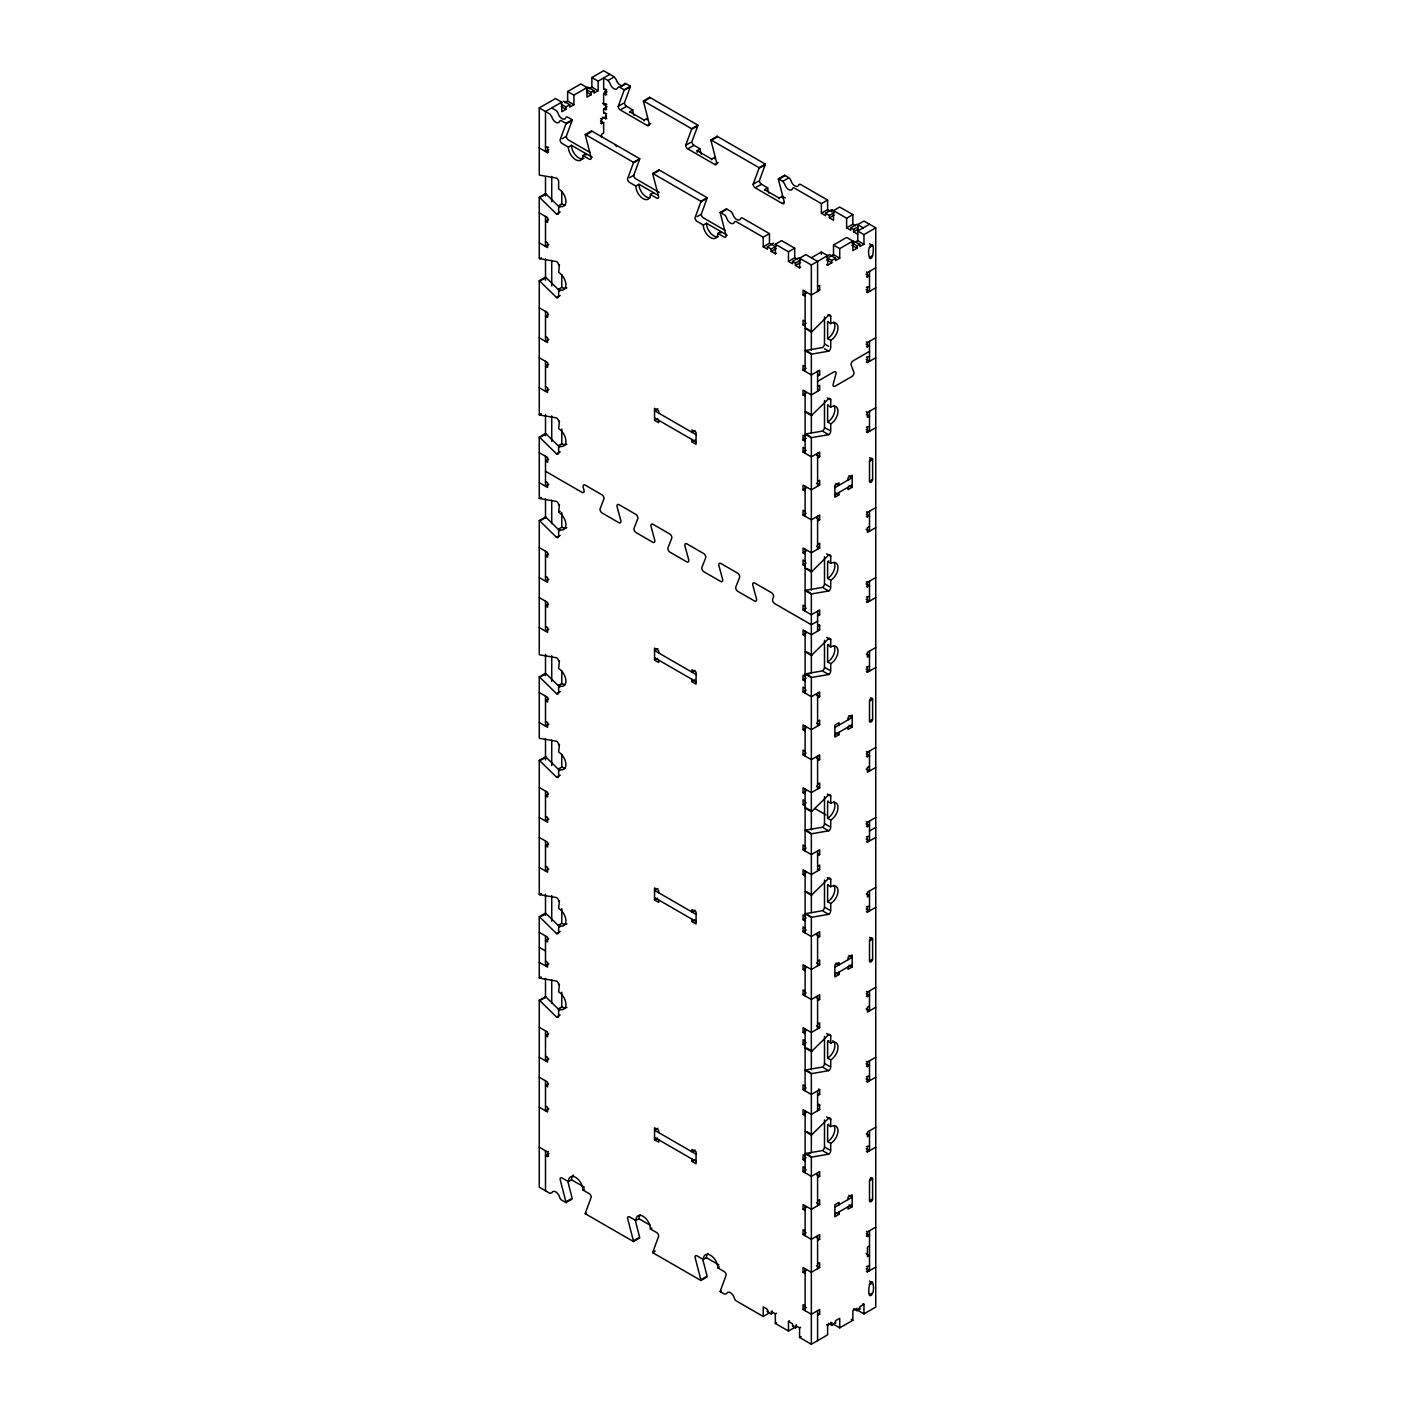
<?xml version="1.0" encoding="UTF-8"?>
<svg xmlns="http://www.w3.org/2000/svg" width="1415" height="1415" viewBox="0 0 1415 1415"><rect width="100%" height="100%" fill="white"/><g stroke="black" fill="none" stroke-linecap="round" stroke-linejoin="round"><path stroke-width="1.5" d="M565.894 117.71A2.936 1.698 60 0 1 567.857 117.233L572.244 119.762L566 123.37A2.954 1.698 60 0 1 565.912 123.989L560.075 139.926A2.936 1.698 60 0 0 562.144 143.516L568.37 147.107A10.276 5.943 60 0 0 575.64 159.7A10.276 5.943 60 0 0 582.909 155.508L586.022 153.704A10.276 5.943 60 0 1 585.916 155.172M562.144 138.723L566.301 136.318L572.155 120.399A2.954 1.698 60 0 0 572.244 119.762M650.759 123.53L647.309 125.528L620.301 109.945A2.936 1.698 60 0 1 618.231 106.337L624.068 90.418A2.954 1.698 60 0 0 624.157 89.782L630.4 86.191L626.014 83.662A2.936 1.698 60 0 0 624.05 84.122A5.872 3.396 60 0 1 620.141 85.059A5.872 3.396 60 0 1 616.215 79.611L614.269 76.87L603.657 70.75L591.877 77.542L591.877 87.146L598.121 90.737L598.121 81.15L591.877 77.542M630.4 86.191A2.954 1.698 60 0 1 630.312 86.828L624.457 102.747A2.936 1.698 60 0 0 626.527 106.337L632.77 109.945A10.276 5.943 60 0 0 633.955 115.216M582.909 155.508L589.153 159.099A2.936 1.698 60 0 0 591.222 157.914L585.368 135.239A2.936 1.698 60 0 1 585.279 134.496L591.523 130.905L639.704 158.71L633.478 162.318A2.954 1.698 60 0 1 633.389 162.955L627.535 178.874A2.936 1.698 60 0 0 629.604 182.464L635.848 186.073A10.276 5.943 60 0 0 643.118 198.666A10.276 5.943 60 0 0 650.387 194.456L653.5 192.67A10.276 5.943 60 0 1 653.465 193.395M629.604 177.671L633.761 175.283L639.615 159.347A2.954 1.698 60 0 0 639.704 158.71M718.236 162.477L714.77 164.476L687.761 148.893A2.936 1.698 60 0 1 685.691 145.303L691.546 129.366A2.954 1.698 60 0 0 691.634 128.73L697.86 125.139L649.68 97.317L643.436 100.925A2.936 1.698 60 0 0 643.524 101.65L649.379 124.325A2.936 1.698 60 0 1 647.309 125.528M697.86 125.139A2.954 1.698 60 0 1 697.772 125.776L691.917 141.695A2.936 1.698 60 0 0 694.004 145.303L700.23 148.893A10.276 5.943 60 0 0 701.416 154.164M650.387 194.456L656.613 198.065A2.936 1.698 60 0 0 658.683 196.862L652.846 174.187A2.936 1.698 60 0 1 652.757 173.444L658.983 169.853L707.164 197.676L700.938 201.266A2.954 1.698 60 0 1 700.85 201.903L694.995 217.822A2.936 1.698 60 0 0 696.711 221.165L703.308 225.02A10.276 5.943 60 0 0 710.578 237.614A10.276 5.943 60 0 0 717.847 233.422L720.96 231.618A10.276 5.943 60 0 1 720.836 233.068M697.082 216.619L701.239 214.231L707.093 198.312A2.954 1.698 60 0 0 707.164 197.676M797.264 186.444A5.872 3.396 60 0 1 790.95 180.483L789.588 178.202L784.6 175.23L778.374 178.821A2.936 1.698 60 0 0 778.462 179.564L784.317 202.239L782.23 203.442L755.239 187.841A2.936 1.698 60 0 1 753.151 184.251L759.006 168.332A2.954 1.698 60 0 0 759.094 167.695L765.32 164.087L717.14 136.265L710.914 139.873A2.936 1.698 60 0 0 711.002 140.598L716.839 163.291A2.936 1.698 60 0 1 714.77 164.476M765.32 164.087A2.954 1.698 60 0 1 765.232 164.724L759.395 180.642A2.936 1.698 60 0 0 761.465 184.251L767.691 187.841A10.276 5.943 60 0 0 768.876 193.13M805.719 327.997A2.936 1.698 -60 0 1 805.117 328.439L811.343 332.047A2.936 1.698 -60 0 0 811.945 331.605L828.659 315.191A2.936 1.698 -60 0 1 830.729 316.394L830.729 323.593A10.276 5.943 -60 0 1 837.998 327.785A10.276 5.943 -60 0 1 830.729 340.378L830.729 347.577A2.936 1.698 -60 0 1 828.659 351.168L811.945 354.068A2.954 1.698 -60 0 0 811.343 354.298L805.117 350.708A2.954 1.698 -60 0 1 805.719 350.46L822.433 347.577A2.936 1.698 -60 0 0 824.503 343.969L824.503 316.96M805.719 411.5A2.954 1.698 -60 0 1 805.117 411.942L811.343 415.55A2.954 1.698 -60 0 0 811.945 415.108L828.659 398.694A2.936 1.698 -60 0 1 830.729 399.897L830.729 407.096A10.276 5.943 -60 0 1 837.998 411.287A10.276 5.943 -60 0 1 830.729 423.881L830.729 431.08A2.936 1.698 -60 0 1 828.659 434.67L811.945 437.571A2.936 1.698 -60 0 0 811.343 437.801L805.117 434.21A2.936 1.698 -60 0 1 805.719 433.963L822.433 431.08A2.936 1.698 -60 0 0 824.503 427.472L824.503 400.463M805.117 568.282L811.343 571.872A2.936 1.698 -60 0 0 811.945 571.43L828.659 555.034A2.936 1.698 -60 0 1 830.729 556.219L830.729 563.418A10.276 5.943 -60 0 1 837.998 567.61A10.276 5.943 -60 0 1 830.729 580.203L830.729 587.402A2.936 1.698 -60 0 1 828.659 590.992L811.945 593.893A2.954 1.698 -60 0 0 811.343 594.141L805.117 590.533A2.954 1.698 -60 0 1 805.719 590.303L822.433 587.402A2.936 1.698 -60 0 0 824.503 583.811L824.503 556.785M805.117 651.784L811.343 655.375A2.936 1.698 -60 0 0 811.945 654.933L828.659 638.536A2.936 1.698 -60 0 1 830.729 639.721L830.729 646.92A10.276 5.943 -60 0 1 837.998 651.112A10.276 5.943 -60 0 1 830.729 663.706L830.729 670.905A2.936 1.698 -60 0 1 828.659 674.495L811.945 677.396A2.954 1.698 -60 0 0 811.343 677.644L805.117 674.035A2.954 1.698 -60 0 1 805.719 673.805L822.433 670.905A2.936 1.698 -60 0 0 824.503 667.314L824.503 640.288M805.719 807.664A2.936 1.698 -60 0 1 805.117 808.106L811.343 811.697A2.936 1.698 -60 0 0 811.945 811.255L828.659 794.859A2.936 1.698 -60 0 1 830.729 796.061L830.729 803.242A10.276 5.943 -60 0 1 837.998 807.452A10.276 5.943 -60 0 1 830.729 820.046L830.729 827.227A2.936 1.698 -60 0 1 828.659 830.835L811.945 833.718A2.954 1.698 -60 0 0 811.343 833.966L805.117 830.375A2.954 1.698 -60 0 1 805.719 830.127L822.433 827.227A2.936 1.698 -60 0 0 824.503 823.636L824.503 796.61M805.719 891.167A2.936 1.698 -60 0 1 805.117 891.609L811.343 895.2A2.936 1.698 -60 0 0 811.945 894.758L828.659 878.361A2.936 1.698 -60 0 1 830.729 879.564L830.729 886.745A10.276 5.943 -60 0 1 837.998 890.955A10.276 5.943 -60 0 1 830.729 903.548L830.729 910.729A2.936 1.698 -60 0 1 828.659 914.338L811.945 917.221A2.954 1.698 -60 0 0 811.343 917.468L805.117 913.878A2.954 1.698 -60 0 1 805.719 913.63L822.433 910.729A2.936 1.698 -60 0 0 824.503 907.139L824.503 880.112M805.117 1047.931L811.343 1051.54A2.936 1.698 -60 0 0 811.945 1051.097L828.659 1034.683A2.936 1.698 -60 0 1 830.729 1035.886L830.729 1043.085A10.276 5.943 -60 0 1 837.998 1047.277A10.276 5.943 -60 0 1 830.729 1059.87L830.729 1067.069A2.936 1.698 -60 0 1 828.659 1070.66L811.945 1073.561A2.954 1.698 -60 0 0 811.343 1073.808L805.117 1070.2A2.954 1.698 -60 0 1 805.719 1069.952L822.433 1067.069A2.936 1.698 -60 0 0 824.503 1063.461L824.503 1036.452M805.117 1131.434L811.343 1135.042A2.936 1.698 -60 0 0 811.945 1134.6L828.659 1118.186A2.936 1.698 -60 0 1 830.729 1119.389L830.729 1126.588A10.276 5.943 -60 0 1 837.998 1130.78A10.276 5.943 -60 0 1 830.729 1143.373L830.729 1150.572A2.936 1.698 -60 0 1 828.659 1154.162L811.945 1157.063A2.954 1.698 -60 0 0 811.343 1157.311L805.117 1153.703A2.954 1.698 -60 0 1 805.719 1153.455L822.433 1150.572A2.936 1.698 -60 0 0 824.503 1146.964L824.503 1119.955M606.31 91.02L603.674 93.337L603.657 103.932A2.211 1.274 -60 0 0 604.47 105.028A2.211 1.274 -60 0 0 606.062 104.038M559.756 207.492L546.084 194.067A2.936 1.698 60 0 0 545.5 193.625L539.256 197.216A2.936 1.698 60 0 1 539.858 197.658L556.573 214.072A2.936 1.698 60 0 0 558.642 212.869L558.642 205.67A10.276 5.943 60 0 0 565.912 201.478A10.276 5.943 60 0 0 558.642 188.885L558.642 181.686A2.936 1.698 60 0 0 556.573 178.095L539.858 175.195A2.954 1.698 60 0 1 539.256 174.947L539.256 107.929L555.529 98.537L561.773 102.128L561.773 111.714L565.912 109.326L565.912 106.921L561.242 104.232M567.645 91.533L573.889 95.141L573.889 104.728L567.645 101.137L567.645 91.533L580.769 83.963L586.995 87.553L586.995 97.157L591.152 94.752L591.152 92.346L586.482 89.658M561.773 102.128L545.5 111.52L545.5 151.493L548.825 149.566M573.889 95.141L587.72 87.146L593.964 90.737L593.964 93.142L598.121 90.737M598.121 81.15L609.883 74.341M564.886 102.729L567.645 101.137M589.118 88.738L591.877 87.146M606.77 89.729L603.657 89.145L603.657 77.949L608.025 80.478L613.226 77.471M565.912 106.921L569.732 104.728L569.732 107.116L573.889 104.728M591.152 92.346L593.964 90.737M603.657 89.145L604.683 88.544M603.657 93.938L606.77 94.54M620.814 86.651L626.014 83.662M565.912 123.989L571.112 121M625.112 89.817L630.312 86.828M602.613 103.33L606.77 104.533M606.77 113.713L603.657 113.112L603.657 108.725L607.106 106.726M603.657 108.725L606.77 109.326M603.657 113.112L604.683 112.528M618.231 106.337L623.414 103.348M545.5 146.7L548.613 147.302M600.544 118.524L601.57 119.108L606.557 116.242M621.344 109.344L626.527 106.337M539.256 147.903L547.57 152.696L548.613 152.095M602.401 117.197L606.77 118.524M600.544 123.317L603.657 122.716L603.657 133.098L601.57 134.301L601.57 137.503M586.411 134.637L591.612 131.63A2.936 1.698 60 0 1 591.523 130.905M643.524 101.65L648.724 98.661M568.37 147.107L571.483 145.321L592.266 157.313M629.675 112.51A10.276 5.943 60 0 1 629.64 111.75L632.77 109.945M644.161 120.876A10.276 5.943 60 0 0 644.179 120.134L647.309 118.329A10.276 5.943 60 0 1 647.186 119.797M541.414 196.756L546.084 194.067M558.642 205.67L561.773 203.866A10.276 5.943 60 0 0 565.098 204.857M633.389 162.955L638.572 159.948M692.572 128.783L697.772 125.776M556.573 214.072L560.199 211.967M548.613 219.449L545.5 221.235L547.57 222.438L547.57 217.645L539.256 212.851M685.691 145.303L690.891 142.296M688.804 148.292L694.004 145.303M653.872 173.585L659.072 170.578A2.936 1.698 60 0 1 658.983 169.853M711.002 140.598L716.185 137.609M635.848 186.073L638.961 184.268L658.17 195.358M697.241 152.289A10.276 5.943 60 0 1 697.117 150.698L700.23 148.893M548.825 244.512L545.5 246.422L545.5 216.442M711.621 159.824A10.276 5.943 60 0 0 711.657 159.081L714.77 157.295A10.276 5.943 60 0 1 714.646 158.745M539.256 197.216L539.256 258.45A2.954 1.698 60 0 0 539.858 258.697L541.414 257.795M559.756 290.995L546.084 277.57A2.936 1.698 60 0 0 545.5 277.128L539.256 280.718A2.936 1.698 60 0 1 539.858 281.161L556.573 297.575A2.936 1.698 60 0 0 558.642 296.372L558.642 289.173A10.276 5.943 60 0 0 565.912 284.981A10.276 5.943 60 0 0 558.642 272.387L559.42 264.747M541.414 280.258L546.084 277.57M700.85 201.903L706.05 198.896M760.05 167.731L765.232 164.724M558.642 289.173L561.773 287.387A10.276 5.943 60 0 0 566.902 287.882M556.573 297.575L560.199 295.47M753.151 184.251L758.352 181.244M756.282 187.24L761.465 184.251M720.217 212.392L726.461 208.801L731.431 211.79L732.793 214.054A5.872 3.396 60 0 0 736.702 219.52A5.872 3.396 60 0 0 740.629 218.582A2.936 1.698 60 0 1 742.574 218.105L769.459 233.634L769.459 243.221L763.233 246.829L763.233 237.225L736.348 221.713A2.936 1.698 60 0 0 734.385 222.173A5.872 3.396 60 0 1 730.476 223.11A5.872 3.396 60 0 1 726.567 217.662L725.205 215.381L720.217 212.392A2.936 1.698 60 0 0 720.306 213.134L726.16 235.81A2.936 1.698 60 0 1 724.073 237.013L717.847 233.422M721.349 212.533L726.532 209.544A2.936 1.698 60 0 1 726.461 208.801M779.506 178.962L783.662 176.557M548.613 314.378L545.5 316.182L547.57 317.367L547.57 312.574L539.256 307.78M703.308 225.02L706.421 223.216L727.204 235.208M764.613 190.424A10.276 5.943 60 0 1 764.578 189.645L767.691 187.841M778.374 178.821L782.76 181.35L787.943 178.361M779.099 198.772A10.276 5.943 60 0 0 779.117 198.047L782.23 196.243L785.36 198.047M548.825 339.441L545.5 341.351L545.5 311.388M763.233 237.225L769.459 233.634M821.39 203.654L827.616 200.063L827.616 209.65L821.39 213.24L821.39 203.654L794.505 188.142A2.936 1.698 60 0 0 792.542 188.602A5.872 3.396 60 0 1 788.633 189.539A5.872 3.396 60 0 1 784.724 184.074L782.76 181.35M548.613 364.345L545.5 366.149L547.57 367.334L547.57 362.541L539.256 357.747M763.233 246.829L767.39 249.217L767.39 246.829L773.616 243.221M821.39 213.24L825.546 215.646L825.546 213.24L831.772 209.65L846.63 218.228L852.856 214.62L852.856 224.224L846.63 227.815L846.63 218.228M775.349 244.229L781.575 240.621L794.699 248.209L794.699 257.795L788.473 261.404L788.473 251.799L775.349 244.229L775.349 253.816L776.393 253.214M767.39 246.829L771.193 249.022L776.393 246.015M825.546 213.24L829.349 215.451L834.019 212.745M771.193 249.022L771.193 251.428L776.393 248.421M829.349 215.451L829.349 217.839L834.019 215.151M548.825 389.408L545.5 391.318L545.5 361.338M788.473 251.799L794.699 248.209M788.473 261.404L792.63 263.791L792.63 261.404L798.856 257.795M846.63 227.815L850.786 230.22L850.786 227.815L857.012 224.224L863.274 227.833M800.625 267.205L799.581 267.806L799.581 258.22L805.807 254.612L817.587 261.421L817.587 291.384M792.63 261.404L795.425 263.013L800.625 260.006M850.786 227.815L853.581 229.442L858.251 226.736M795.425 263.013L795.425 265.419L800.625 262.412M853.581 229.442L853.581 231.83L858.251 229.142M539.256 280.718L539.256 414.79L540.813 413.887M811.343 257.813L821.39 252.011L827.616 255.62L827.616 265.206L826.572 264.605M852.856 241.045L839.732 248.615L839.732 258.22L833.506 254.612L833.506 245.025L846.63 237.455L852.856 241.045L852.856 250.632L857.012 248.244L857.012 245.839L851.812 242.849M869.5 224.242L857.738 231.034L863.964 234.625L875.744 227.833L875.744 1307.071L863.964 1313.881L857.738 1310.272M539.256 414.79A2.936 1.698 60 0 0 539.858 415.037L541.414 414.135M799.581 258.22L811.343 265.012L829.349 254.612L835.575 258.22L835.575 260.608L839.732 258.22M829.349 257.017L833.506 254.612M853.581 243.026L857.738 240.621L863.964 244.229L863.964 234.625M826.572 257.424L831.772 260.413L835.575 258.22M857.012 245.839L859.807 244.229L859.807 246.617L863.964 244.229M827.616 265.206L831.772 262.819L831.772 260.413M559.756 447.317L546.084 433.892A2.954 1.698 60 0 0 545.5 433.45L539.256 437.058A2.954 1.698 60 0 1 539.858 437.5L556.573 453.897A2.936 1.698 60 0 0 558.642 452.694L558.642 445.513A10.276 5.943 60 0 0 565.912 441.303A10.276 5.943 60 0 0 558.642 428.71L559.42 421.069M541.414 436.598L546.084 433.892M869.5 247.43L872.613 245.626L869.5 243.822M817.587 286.591L819.656 285.388L819.656 290.199L811.343 294.992L803.048 290.199L803.048 294.992L806.497 292.993M869.5 257.424L872.613 255.62C876.133 236.305 865.52 246.122 869.5 257.424A2.211 1.274 -60 0 0 871.056 258.308A2.211 1.274 -60 0 0 872.613 255.62M558.642 445.513L561.773 443.709A10.276 5.943 60 0 0 566.902 444.222M866.387 271.998L867.43 272.6L875.744 267.806M556.573 453.897L560.199 451.792M548.613 459.274L545.5 461.078L547.57 462.281L547.57 457.469L539.256 452.676M866.387 276.809L869.5 276.208L866.051 274.209M657.851 408.793L654.544 410.704L696.074 434.688M805.117 321.364L803.048 320.179L803.048 324.972L806.161 323.168M866.387 287.192L869.5 286.591M866.387 291.985L867.43 292.587L875.744 287.793M658.683 413.109L658.683 410.704L654.544 408.316L654.544 420.308L657.657 418.504M548.825 484.337L545.5 486.265L545.5 456.284M539.256 437.058L539.256 498.292L540.813 497.39M539.256 498.292A2.954 1.698 60 0 0 539.858 498.54L541.414 497.638M559.756 530.82L546.084 517.395A2.954 1.698 60 0 0 545.5 516.953L539.256 520.561A2.954 1.698 60 0 1 539.858 521.003L556.573 537.399A2.936 1.698 60 0 0 558.642 536.197L558.642 529.015A10.276 5.943 60 0 0 565.912 524.806A10.276 5.943 60 0 0 558.642 512.212L559.42 504.571M695.03 430.496L691.917 432.3L691.917 429.895L696.074 432.3L696.074 444.292L691.917 441.887L691.917 439.481M541.414 520.101L546.084 517.395M805.117 366.538L803.048 365.335L803.048 370.129L806.161 368.342M558.642 512.212L560.199 511.328M691.917 441.887L695.03 440.083M866.387 341.952L867.43 342.554L875.744 337.761M817.587 376.125L819.656 374.94L819.656 370.129L811.343 374.94L803.048 370.129M866.387 346.746L869.5 346.162L866.051 344.163M558.642 529.015L561.773 527.211A10.276 5.943 60 0 0 566.902 527.724M817.587 381.325L833.983 371.862A2.936 1.698 -60 0 1 835.929 373.967L833.152 384.243A2.936 1.698 -60 0 0 835.151 386.171L851.936 376.478A2.936 1.698 -60 0 0 853.935 372.251L851.158 365.176A2.936 1.698 -60 0 1 853.104 360.825L869.5 351.344M556.573 537.399L560.199 535.294M817.587 386.525L819.656 385.322L819.656 390.115L811.343 394.927L803.048 390.115L803.048 394.927L806.161 393.122M866.387 357.146L869.5 356.545M866.387 361.939L867.43 362.541L875.744 357.747M548.613 554.202L545.5 556.007L547.57 557.209L547.57 552.416L539.256 547.605M548.825 579.266L545.5 581.194L545.5 551.213M805.117 436.492L803.048 435.289L803.048 440.083L806.161 438.296M866.175 411.783L867.43 412.508L875.744 407.715M805.117 448.484L803.048 447.281L803.048 452.075L806.161 450.288M548.613 604.17L545.5 605.974L547.57 607.176L547.57 602.383L539.256 597.572M866.387 427.1L869.5 426.499M817.587 458.071L819.656 456.868L819.656 452.075L811.343 456.868L803.048 452.075M866.387 431.893L867.43 432.495L875.744 427.701M548.825 629.233L545.5 631.161L545.5 601.18M817.587 481.454L819.656 480.251L819.656 485.062L811.343 489.855L803.048 485.062L803.048 489.855L806.161 488.051M869.5 461.272L872.613 459.468L872.613 479.455A2.211 1.274 -60 0 1 871.056 482.161A2.211 1.274 -60 0 1 869.5 481.259L869.5 461.272A2.211 1.274 -60 0 1 871.056 458.566A2.211 1.274 -60 0 1 872.613 459.468L869.5 457.682M834.885 487.662L852.201 477.669L848.876 475.741M834.885 494.843L852.201 484.85M805.117 511.434L803.048 510.231L803.048 515.042L806.161 513.238M839.024 492.455L839.024 494.861L834.868 497.249L834.868 485.257L839.024 482.869L839.024 485.257L835.911 483.47M848.027 480.074L848.027 477.669L852.184 475.263L852.184 487.255L848.027 489.661L848.027 487.255M869.5 481.259L872.613 479.455M559.756 687.142L546.084 673.735A2.936 1.698 60 0 0 545.5 673.292L539.256 676.883A2.936 1.698 60 0 1 539.858 677.325L556.573 693.721A2.936 1.698 60 0 0 558.642 692.536L558.642 685.338A10.276 5.943 60 0 0 565.912 681.146A10.276 5.943 60 0 0 558.642 668.552L559.42 660.911M541.414 676.423L546.084 673.735M817.587 521.038L819.656 519.836L819.656 515.042L811.343 519.836L803.048 515.042M558.642 685.338L561.773 683.533A10.276 5.943 60 0 0 565.098 684.524M866.387 511.841L867.43 512.442L875.744 507.631M556.573 693.721L560.199 691.634M548.613 699.098L545.5 700.903L547.57 702.105L547.57 697.312L539.256 692.519M817.587 544.421L819.656 543.219L819.656 548.012L811.343 552.805L803.048 548.012L803.048 552.805L806.161 551.001M866.387 516.634L869.5 516.033L866.387 514.229M657.851 648.618L654.544 650.546L696.074 674.531M805.117 561.207L803.048 560.004L803.048 564.797L806.161 562.993M869.5 526.433L867.43 527.618L867.43 532.429L875.744 527.618M658.683 652.934L658.683 650.546L654.544 648.141L654.544 660.133L657.657 658.329M548.825 724.162L545.5 726.09L545.5 696.109M559.756 770.644L546.084 757.237A2.936 1.698 60 0 0 545.5 756.795L539.256 760.386A2.936 1.698 60 0 1 539.858 760.828L556.573 777.224A2.936 1.698 60 0 0 558.642 776.039L558.642 768.84A10.276 5.943 60 0 0 565.912 764.648A10.276 5.943 60 0 0 558.642 752.055L559.42 744.414M695.03 670.321L691.917 672.125L691.917 669.72L696.074 672.125L696.074 684.117L691.917 681.712L691.917 679.324M541.414 759.926L546.084 757.237M805.117 606.363L803.048 605.178L803.048 609.971L806.161 608.167M691.917 681.712L695.03 679.925M866.387 581.795L867.43 582.379L875.744 577.585M817.587 615.967L819.656 614.764L819.656 609.971L811.343 614.764L803.048 609.971M866.387 586.588L869.5 585.987L866.051 583.988M558.642 768.84L561.773 767.036A10.276 5.943 60 0 0 565.098 768.027M817.587 621.167L811.343 624.758L774.606 603.551A2.936 1.698 60 0 1 772.661 599.199L773.527 596.971A2.936 1.698 60 0 0 771.546 592.744L754.743 583.051A2.936 1.698 60 0 0 752.762 584.979L756.565 599.076A2.936 1.698 60 0 1 754.584 601.021L737.781 591.328A2.936 1.698 60 0 1 735.8 587.084L739.603 577.391A2.936 1.698 60 0 0 737.622 573.146L720.819 563.453A2.936 1.698 60 0 0 718.838 565.399L722.64 579.496A2.936 1.698 60 0 1 720.659 581.441L703.874 571.748A2.936 1.698 60 0 1 701.875 567.503L705.678 557.793A2.936 1.698 60 0 0 703.697 553.566L686.912 543.873A2.936 1.698 60 0 0 684.913 545.801L688.716 559.916A2.936 1.698 60 0 1 686.735 561.843L669.949 552.151A2.936 1.698 60 0 1 667.951 547.923L671.754 538.213A2.936 1.698 60 0 0 669.773 533.986L652.987 524.293A2.936 1.698 60 0 0 650.988 526.221L654.791 540.318A2.936 1.698 60 0 1 652.81 542.263L636.025 532.571A2.936 1.698 60 0 1 634.026 528.326L637.829 518.633A2.936 1.698 60 0 0 635.848 514.388L619.062 504.695A2.936 1.698 60 0 0 617.064 506.641L620.867 520.738A2.936 1.698 60 0 1 618.886 522.683L602.1 512.973A2.936 1.698 60 0 1 600.101 508.746L603.904 499.035A2.936 1.698 60 0 0 601.923 494.808L585.138 485.115A2.936 1.698 60 0 0 583.139 487.043L584.006 490.28A2.936 1.698 60 0 1 582.06 492.385L545.5 471.266M818.613 624.563L819.656 625.165L819.656 629.958L811.343 634.751L803.048 629.958L803.048 634.751L806.161 632.947M817.587 626.35L819.656 625.165M866.387 596.971L869.5 596.369M556.573 777.224L560.199 775.137M866.387 601.782L867.43 602.365L875.744 597.572M548.613 794.045L545.5 795.831L547.57 797.034L547.57 792.241L539.256 787.447M548.825 819.108L545.5 821.018L545.5 791.038M808.23 674.531L811.343 672.726L811.343 594.141M805.117 676.317L803.048 675.114L803.048 679.925L806.161 678.121M875.744 647.539L867.43 652.333L867.43 657.126L869.5 655.941L866.387 654.137M805.117 688.309L803.048 687.106L803.048 691.917L806.161 690.113M548.613 844.012L545.5 845.799L547.57 847.001L547.57 842.208L539.256 837.415M866.387 666.925L869.5 666.324M817.587 697.913L819.656 696.711L819.656 691.917L811.343 696.711L803.048 691.917M866.387 671.718L867.43 672.32L875.744 667.526M548.825 869.075L545.5 870.986L545.5 841.005M817.587 721.296L819.656 720.094L819.656 724.887L811.343 729.68L803.048 724.887L803.048 729.68L806.161 727.876M869.5 701.097L872.613 699.311A2.211 1.274 -60 0 0 871.056 698.409A2.211 1.274 -60 0 0 869.5 701.097L869.5 721.084A2.211 1.274 -60 0 0 871.056 721.986A2.211 1.274 -60 0 0 872.613 719.298L872.613 699.311L870.543 698.108M539.256 760.386L539.256 894.439L540.813 893.555M539.256 894.439A2.954 1.698 60 0 0 539.858 894.687L541.414 893.785M834.885 727.487L852.201 717.493L848.876 715.566M834.885 734.686L852.201 724.692M805.117 751.277L803.048 750.074L803.048 754.867L806.161 753.063M839.024 732.298L839.024 734.686L834.868 737.091L834.868 725.099L839.024 722.694L839.024 725.099M848.027 719.899L848.027 717.493L852.184 715.106L852.184 727.098L848.027 729.486L848.027 727.098M869.5 721.084L872.613 719.298M559.756 926.984L546.084 913.559A2.936 1.698 60 0 0 545.5 913.117L539.256 916.708A2.936 1.698 60 0 1 539.858 917.15L556.573 933.564A2.936 1.698 60 0 0 558.642 932.361L558.642 925.162A10.276 5.943 60 0 0 565.912 920.97A10.276 5.943 60 0 0 558.642 908.377L559.42 900.736M541.414 916.248L546.084 913.559M817.587 760.863L819.656 759.66L819.656 754.867L811.343 759.66L803.048 754.867M558.642 925.162L561.773 923.376A10.276 5.943 60 0 0 566.902 923.871M866.387 751.666L867.43 752.267L875.744 747.474M556.573 933.564L560.199 931.459M548.613 938.941L545.5 940.745L547.57 941.93L547.57 937.137L539.256 932.344M817.587 784.246L819.656 783.043L819.656 787.837L811.343 792.63L803.048 787.837L803.048 792.63L806.161 790.844M866.387 756.459L869.5 755.858L866.387 754.071M657.851 888.461L654.544 890.371L696.074 914.355M805.117 801.032L803.048 799.829L803.048 804.622L806.161 802.836M869.5 766.258L867.43 767.461L867.43 772.254L875.744 767.461M658.683 892.777L658.683 890.371L654.544 887.966L654.544 899.958L657.657 898.171M548.825 964.004L545.5 965.914L545.5 935.934M539.256 916.708L539.256 977.96L540.813 977.058M539.256 977.96A2.954 1.698 60 0 0 539.858 978.189L541.414 977.287M559.756 1010.487L546.084 997.062A2.936 1.698 60 0 0 545.5 996.62L539.256 1000.21A2.936 1.698 60 0 1 539.858 1000.653L556.573 1017.067A2.936 1.698 60 0 0 558.642 1015.864L558.642 1008.665A10.276 5.943 60 0 0 565.912 1004.473A10.276 5.943 60 0 0 558.642 991.88L559.42 984.239M695.03 910.163L691.917 911.95L691.917 909.562L696.074 911.95L696.074 923.942L691.917 921.554L691.917 919.149M541.414 999.768L546.084 997.062M805.117 846.205L803.048 845.003L803.048 849.796L806.161 847.992M691.917 921.554L695.03 919.75M866.387 821.62L867.43 822.221L875.744 817.428M817.587 855.792L819.656 854.589L819.656 849.796L811.343 854.589L803.048 849.796M866.387 826.413L869.5 825.812L866.051 823.813M558.642 1008.665L561.773 1006.879A10.276 5.943 60 0 0 566.902 1007.374M869.5 831.012L875.744 827.421M817.587 866.192L819.656 864.99L819.656 869.783L811.343 874.576L803.048 869.783L803.048 874.576L806.161 872.79M866.387 836.813L869.5 836.212M556.573 1017.067L560.199 1014.962M866.387 841.607L867.43 842.208L875.744 837.415M548.613 1033.87L545.5 1035.674L547.57 1036.877L547.57 1032.066L539.256 1027.272M548.825 1058.933L545.5 1060.843L545.5 1030.881M805.117 916.159L803.048 914.957L803.048 919.75L806.161 917.946M875.744 887.364L867.43 892.175L867.43 896.969L869.5 895.766L866.387 893.962M805.117 928.152L803.048 926.949L803.048 931.742L806.161 929.938M548.613 1083.837L545.5 1085.641L547.57 1086.826L547.57 1082.033L539.256 1077.239M866.387 906.767L869.5 906.166M817.587 937.738L819.656 936.535L819.656 931.742L811.343 936.535L803.048 931.742M866.387 911.561L867.43 912.162L875.744 907.351M548.825 1108.9L545.5 1110.81L545.5 1080.83M817.587 961.121L819.656 959.918L819.656 964.712L811.343 969.523L803.048 964.712L803.048 969.523L806.161 967.719M869.5 940.94L872.613 939.136L872.613 959.122A2.211 1.274 -60 0 1 871.056 961.829A2.211 1.274 -60 0 1 869.5 960.926L869.5 940.94A2.211 1.274 -60 0 1 871.056 938.233A2.211 1.274 -60 0 1 872.613 939.136L869.5 937.331M834.885 967.312L852.201 957.318L848.876 955.408M834.885 974.511L852.201 964.517M805.117 991.101L803.048 989.899L803.048 994.692L806.161 992.906M839.024 972.123L839.024 974.528L834.868 976.916L834.868 964.924L839.024 962.536L839.024 964.924L835.911 963.12M848.027 959.724L848.027 957.336L852.184 954.93L852.184 966.923L848.027 969.328L848.027 966.923M869.5 960.926L872.613 959.122M539.256 1147.194L547.57 1151.987L548.613 1151.386M548.949 1153.579L545.5 1155.577L548.613 1156.179M817.587 1000.688L819.656 999.485L819.656 994.692L811.343 999.485L803.048 994.692M866.387 991.49L867.43 992.092L875.744 987.299M817.587 1024.071L819.656 1022.868L819.656 1027.679L811.343 1032.472L803.048 1027.679L803.048 1032.472L806.161 1030.668M866.387 996.302L869.5 995.7L866.387 993.896M657.851 1128.286L654.544 1130.196L696.074 1154.18M805.117 1040.856L803.048 1039.671L803.048 1044.465L806.161 1042.66M869.5 1006.083L867.43 1007.285L867.43 1012.079L875.744 1007.285M567.769 1181.26L572.155 1198.275A2.954 1.698 60 0 1 572.244 1199L566 1202.609A2.954 1.698 60 0 0 565.912 1201.866L560.075 1179.19A2.936 1.698 60 0 1 561.684 1177.793L568.37 1181.578L571.483 1179.792A10.276 5.943 60 0 1 573.623 1175.087M658.683 1132.601L658.683 1130.196L654.544 1127.808L654.544 1139.8L657.657 1137.996M568.37 1181.578A10.276 5.943 60 0 1 575.64 1177.386A10.276 5.943 60 0 1 582.909 1189.98L584.466 1189.078M565.912 1201.866L571.112 1198.876M695.03 1149.988L691.917 1151.792L691.917 1149.387L696.074 1151.792L696.074 1163.784L691.917 1161.379L691.917 1158.973M635.229 1220.208L639.615 1237.223A2.954 1.698 60 0 1 639.704 1237.948L633.478 1241.556L585.279 1213.734L586.323 1213.133M805.117 1086.03L803.048 1084.827L803.048 1089.621L806.161 1087.834M691.917 1161.379L695.03 1159.575M817.587 1095.617L819.656 1094.432L819.656 1089.621L811.343 1094.432L803.048 1089.621M866.387 1061.445L867.43 1062.046L875.744 1057.253M866.387 1066.238L869.5 1065.654L866.051 1063.656M818.613 1104.213L819.656 1104.814L819.656 1109.608L811.343 1114.419L803.048 1109.608L803.048 1114.419L806.161 1112.614M817.587 1106.017L819.656 1104.814M866.387 1076.638L869.5 1076.037M866.387 1081.431L867.43 1082.033L875.744 1077.239M633.478 1241.556A2.954 1.698 60 0 0 633.389 1240.813L627.535 1218.138A2.936 1.698 60 0 1 629.604 1216.935L635.848 1220.544L638.961 1218.739A10.276 5.943 60 0 1 640.146 1214.831M635.848 1220.544A10.276 5.943 60 0 1 643.118 1216.334A10.276 5.943 60 0 1 650.387 1228.928L651.944 1228.025M633.389 1240.813L638.572 1237.824M808.23 1154.18L811.343 1152.394L811.343 1073.808M805.117 1155.984L803.048 1154.782L803.048 1159.575L806.161 1157.788M653.872 1251.444L654.915 1250.842M702.689 1259.173L707.093 1276.171A2.954 1.698 60 0 1 707.164 1276.914L700.938 1280.504L652.757 1252.682L654.827 1251.479M875.744 1127.207L867.43 1132L867.43 1136.793L869.5 1135.591L866.387 1133.804M805.117 1167.976L803.048 1166.774L803.048 1171.567L806.161 1169.781M866.387 1146.592L869.5 1145.991M817.587 1177.563L819.656 1176.36L819.656 1171.567L811.343 1176.36L803.048 1171.567M866.387 1151.386L867.43 1151.987L875.744 1147.194M700.938 1280.504A2.954 1.698 60 0 0 700.85 1279.761L694.995 1257.086A2.936 1.698 60 0 1 696.711 1255.706L703.308 1259.492L706.421 1257.687A10.276 5.943 60 0 1 708.048 1253.336M817.587 1200.946L819.656 1199.743L819.656 1204.554L811.343 1209.347L803.048 1204.554L803.048 1209.347L806.161 1207.543M703.308 1259.492A10.276 5.943 60 0 1 710.578 1255.3A10.276 5.943 60 0 1 717.847 1267.893L719.404 1266.991M869.5 1180.764L872.613 1178.96L872.613 1198.947A2.211 1.274 -60 0 1 871.056 1201.653A2.211 1.274 -60 0 1 869.5 1200.751L869.5 1180.764A2.211 1.274 -60 0 1 871.056 1178.076A2.211 1.274 -60 0 1 872.613 1178.96L870.543 1177.775M700.85 1279.761L706.05 1276.772M834.885 1207.154L852.201 1197.161L848.876 1195.233M834.885 1214.335L852.201 1204.342M805.117 1230.926L803.048 1229.723L803.048 1234.534L806.161 1232.73M839.024 1211.948L839.024 1214.353L834.868 1216.741L834.868 1204.749L839.024 1202.361L839.024 1204.749M848.027 1199.566L848.027 1197.161L852.184 1194.773L852.184 1206.747L848.027 1209.153L848.027 1206.747M869.5 1200.751L872.613 1198.947M769.459 1312.872L763.233 1316.463L736.348 1300.951A2.936 1.698 60 0 1 734.385 1298.227A5.872 3.396 60 0 0 730.476 1292.762A5.872 3.396 60 0 0 726.567 1293.699L724.604 1294.159L720.217 1291.63L721.261 1291.046M817.587 1240.531L819.656 1239.328L819.656 1234.534L811.343 1239.328L803.048 1234.534M866.387 1231.333L867.43 1231.934L875.744 1227.141M817.587 1263.913L819.656 1262.711L819.656 1267.504L811.343 1272.297L803.048 1267.504L803.048 1272.297L806.161 1270.511M866.387 1236.126L869.5 1235.525L866.387 1233.721M869.5 1245.925L867.43 1247.11L867.43 1256.715L869.5 1255.512L866.051 1253.513M763.233 1316.463L763.233 1306.876L767.39 1309.282L767.39 1311.67L768.433 1311.068M772.236 1313.279L771.193 1313.881L772.236 1310.874M771.193 1311.475L775.349 1313.863L776.393 1313.279M866.387 1266.513L869.5 1265.912M775.349 1313.863L775.349 1323.467L776.587 1322.742M866.387 1271.307L867.43 1271.908L875.744 1267.097M805.117 1305.886L803.048 1304.683L803.048 1309.476L806.497 1307.478M794.699 1327.447L788.473 1331.037L788.473 1321.451L789.517 1320.849M788.473 1321.451L792.63 1323.839L792.63 1326.244L793.656 1325.643M796.468 1327.27L795.425 1327.854L796.468 1324.864M869.5 1284.696L872.613 1282.892C876.61 1294.194 865.98 1304.011 869.5 1284.696A2.211 1.274 -60 0 1 871.056 1281.99A2.211 1.274 -60 0 1 872.613 1282.892L869.5 1281.088M817.587 1315.472L819.656 1314.27L819.656 1309.476L811.343 1314.27L803.048 1309.476M795.425 1325.466L799.581 1327.854L800.625 1327.27M869.5 1294.69L872.613 1292.886M799.581 1327.854L799.581 1337.458L801.138 1336.556M826.572 1324.67L827.616 1325.271L831.772 1322.866L831.772 1325.271L828.306 1323.273M863.964 1313.881L863.964 1304.276L859.807 1306.682L859.807 1309.07L857.012 1310.697L853.546 1308.698M831.772 1325.271L835.575 1323.06L835.575 1320.673L839.732 1318.267L839.732 1327.854L833.506 1324.263M799.581 1337.458L811.343 1344.25L827.616 1334.858L827.616 1325.271M839.732 1327.854L852.856 1320.283L852.856 1310.697L857.012 1308.291L857.012 1310.697M539.858 258.697L556.573 261.598A2.936 1.698 60 0 1 558.642 265.189M539.858 415.037L556.573 417.92A2.936 1.698 60 0 1 558.642 421.529M539.858 498.54L556.573 501.423A2.936 1.698 60 0 1 558.642 505.031M539.858 894.687L556.573 897.588A2.936 1.698 60 0 1 558.642 901.178M539.858 978.189L556.573 981.09A2.936 1.698 60 0 1 558.642 984.681M827.616 200.063L800.731 184.534A2.936 1.698 60 0 0 798.785 185.011A5.872 3.396 60 0 1 798.202 185.931M852.856 214.62L839.732 207.05L833.506 210.658L833.506 220.245L829.349 217.839M875.744 227.833L863.964 221.041L857.738 224.631L857.738 240.621M624.157 89.782L619.788 87.252A2.936 1.698 60 0 0 617.824 87.73A5.872 3.396 60 0 1 613.898 88.667A5.872 3.396 60 0 1 609.989 83.202L608.025 80.478M643.436 100.925L691.634 128.73M710.914 139.873L759.094 167.695M827.616 209.65L830.393 211.242M852.856 224.224L855.633 225.816M853.581 231.83L857.738 234.236M605.213 90.931L606.77 91.834M605.213 91.232L606.77 92.134M859.807 244.229L853.581 241.222M629.64 111.75L644.179 120.134M697.117 150.698L711.657 159.081M764.578 189.645L779.117 198.047M586.482 92.046L591.152 94.752M851.812 245.237L857.012 248.244M833.506 245.025L839.732 248.615M600.544 120.912L603.657 122.716M563.488 101.119L569.732 104.728M561.242 106.62L565.912 109.326M826.572 259.812L831.772 262.819M551.726 107.929L556.714 110.901L558.058 113.182A5.872 3.396 60 0 0 561.366 118.223A5.872 3.396 60 0 0 565.31 118.63M866.175 289.474L869.5 291.384L869.5 271.415M539.256 107.929L549.869 114.049L551.832 116.773A5.872 3.396 60 0 0 555.741 122.238A5.872 3.396 60 0 0 559.668 121.301A2.936 1.698 60 0 1 561.631 120.841L566 123.37M585.279 134.496L633.478 162.318M652.757 173.444L700.938 201.266M769.459 243.221L773.616 245.626M794.699 257.795L797.476 259.405M771.193 251.428L775.349 253.816M795.425 265.419L799.581 267.806M589.984 152.395L568.37 139.926A2.936 1.698 60 0 1 566.301 136.318M659.249 192.387L635.848 178.874A2.936 1.698 60 0 1 633.761 175.283M724.904 230.291L703.308 217.822A2.936 1.698 60 0 1 701.239 214.231M818.613 289.597L819.656 290.199M803.048 294.992L805.117 296.195M827.97 314.802L830.729 316.394M830.729 340.378L827.616 338.574L827.616 321.789L830.729 323.593M866.175 359.428L869.5 361.338L869.5 341.351M803.048 324.972L805.117 326.175M806.745 328.598L811.945 331.605M824.503 343.969L828.659 346.374M824.503 348.762L828.659 351.168M805.719 350.46L810.901 353.467M818.613 374.338L819.656 374.94M866.387 414.312L869.5 416.098L867.43 417.301L867.43 412.508M818.613 389.514L819.656 390.115M827.28 397.898L830.729 399.897M545.5 241.629L547.57 242.832L547.57 247.625L539.256 242.832M830.729 423.881L827.616 422.077L827.616 405.291L830.729 407.096M866.175 429.382L869.5 431.292L869.5 411.305M803.048 394.927L805.117 396.112M806.745 412.101L811.945 415.108M824.503 427.472L829.703 430.478M823.459 431.681L828.659 434.67M805.719 433.963L810.901 436.97M803.048 440.083L805.117 441.285M816.543 455.082L819.656 456.868M849.071 485.469L852.184 487.255M835.911 493.057L839.024 494.861M816.543 483.258L819.656 485.062M545.5 336.558L547.57 337.761L547.57 342.554L539.256 337.761M803.048 489.855L805.117 491.058M866.175 529.298L869.5 531.226L869.5 511.24M654.544 417.903L696.074 441.887M654.544 420.308L658.683 422.696L658.683 420.308M816.543 518.032L819.656 519.836M545.5 386.525L547.57 387.728L547.57 392.521L539.256 387.728M816.543 546.208L819.656 548.012M826.572 553.831L830.729 556.219M830.729 580.203L827.616 578.417L827.616 561.613L830.729 563.418M803.048 552.805L805.117 554.008M866.175 599.253L869.5 601.18L869.5 581.194M803.048 564.797L805.117 566M806.745 568.423L810.211 570.422M810.901 570.829L811.945 571.43M824.503 583.811L829.703 586.8M823.459 588.003L828.659 590.992M805.719 590.303L810.901 593.292M818.613 614.163L819.656 614.764M818.613 629.357L819.656 629.958M826.572 637.334L830.729 639.721M545.5 481.454L547.57 482.656L547.57 487.45L539.256 482.656M830.729 663.706L827.616 661.919L827.616 645.116L830.729 646.92M866.175 669.207L869.5 671.117L869.5 651.148M803.048 634.751L805.117 635.954M806.745 651.944L810.211 653.942M810.901 654.331L811.945 654.933M824.503 667.314L829.703 670.303M823.459 671.506L828.659 674.495M805.719 673.805L810.901 676.794M803.048 679.925L805.117 681.11M816.543 694.907L819.656 696.711M849.071 725.294L852.184 727.098M835.911 732.882L839.024 734.686M816.543 723.083L819.656 724.887M545.5 576.4L547.57 577.585L547.57 582.396L539.256 577.585M803.048 729.68L805.117 730.883M866.175 769.141L869.5 771.051L869.5 751.064M654.544 657.727L696.074 681.712M654.544 660.133L658.683 662.538L658.683 660.133M816.543 757.856L819.656 759.66M545.5 626.35L547.57 627.553L547.57 632.346L539.256 627.553M816.543 786.05L819.656 787.837M827.28 794.063L830.729 796.061M830.729 820.046L827.616 818.241L827.616 801.456L830.729 803.242M803.048 792.63L805.117 793.833M814.775 808.443L825.971 814.916M866.175 839.095L869.5 841.005L869.5 821.018M803.048 804.622L805.117 805.825M806.745 808.266L811.945 811.255M824.503 823.636L829.703 826.625M823.459 827.828L828.659 830.835M805.719 830.127L810.901 833.134M818.613 853.988L819.656 854.589M818.613 869.181L819.656 869.783M827.28 877.565L830.729 879.564M545.5 721.296L547.57 722.499L547.57 727.292L539.256 722.499M830.729 903.548L827.616 901.744L827.616 884.959L830.729 886.745M866.175 909.031L869.5 910.959L869.5 890.972M803.048 874.576L805.117 875.779M806.745 891.768L811.945 894.758M824.503 907.139L829.703 910.146M823.459 911.331L828.659 914.338M805.719 913.63L810.901 916.637M803.048 919.75L805.117 920.953M816.543 934.731L819.656 936.535M849.071 965.118L852.184 966.923M835.911 972.724L839.024 974.528M816.543 962.925L819.656 964.712M545.5 816.225L547.57 817.428L547.57 822.221L539.256 817.428M803.048 969.523L805.117 970.708M866.175 1008.966L869.5 1010.894L869.5 990.907M654.544 897.57L696.074 921.554M654.544 899.958L658.683 902.363L658.683 899.958M816.543 997.699L819.656 999.485M545.5 866.192L547.57 867.395L547.57 872.188L539.256 867.395M816.543 1025.875L819.656 1027.679M826.572 1033.481L830.729 1035.886M830.729 1059.87L827.616 1058.066L827.616 1041.281L830.729 1043.085M803.048 1032.472L805.117 1033.675M866.175 1078.92L869.5 1080.83L869.5 1060.843M803.048 1044.465L805.117 1045.667M806.745 1048.091L810.211 1050.089M810.901 1050.496L811.945 1051.097M824.503 1063.461L829.703 1066.468M823.459 1067.671L828.659 1070.66M805.719 1069.952L810.901 1072.959M818.613 1089.037L819.656 1089.621M818.613 1093.83L819.656 1094.432M539.256 947.325L545.5 950.933M818.613 1109.024L819.656 1109.608M826.572 1116.983L830.729 1119.389M545.5 961.121L547.57 962.324L547.57 967.117L539.256 962.324M830.729 1143.373L827.616 1141.569L827.616 1124.784L830.729 1126.588M866.175 1148.874L869.5 1150.784L869.5 1130.797M803.048 1114.419L805.117 1115.604M806.745 1131.593L810.211 1133.592M810.901 1133.999L811.945 1134.6M824.503 1146.964L829.703 1149.97M823.459 1151.173L828.659 1154.162M805.719 1153.455L810.901 1156.462M803.048 1159.575L805.117 1160.778M816.543 1174.574L819.656 1176.36M849.071 1204.961L852.184 1206.747M835.911 1212.549L839.024 1214.353M816.543 1202.75L819.656 1204.554M545.5 1056.05L547.57 1057.253L547.57 1062.046L539.256 1057.253M803.048 1209.347L805.117 1210.55M654.544 1137.395L696.074 1161.379M654.544 1139.8L658.683 1142.188L658.683 1139.8M816.543 1237.524L819.656 1239.328M866.175 1268.777L869.5 1270.705L869.5 1230.732M545.5 1106.017L547.57 1107.22L547.57 1112.013L539.256 1107.22M816.543 1265.7L819.656 1267.504M862.92 1303.675L863.964 1304.276M803.048 1272.297L805.117 1273.5M858.781 1308.468L859.807 1309.07M851.299 1319.381L852.856 1320.283M834.549 1322.459L835.575 1323.06M818.613 1313.668L819.656 1314.27M830.729 1322.264L831.772 1322.866M571.483 1179.792L584.342 1187.203M638.961 1218.739L650.281 1225.284M706.421 1257.687L718.891 1264.886M582.909 1189.98L589.577 1193.871A2.936 1.698 60 0 1 591.222 1197.178L585.368 1213.097A2.936 1.698 60 0 0 585.279 1213.734M650.387 1228.928L656.613 1232.536A2.936 1.698 60 0 1 658.683 1236.126L652.846 1252.045A2.936 1.698 60 0 0 652.757 1252.682M717.847 1267.893L724.073 1271.484A2.936 1.698 60 0 1 726.16 1275.074L720.306 1291.011A2.936 1.698 60 0 0 720.217 1291.63M767.39 1311.67L771.193 1313.881M792.63 1326.244L795.425 1327.854M566 1202.609L561.631 1200.079A2.936 1.698 60 0 1 559.668 1197.338A5.872 3.396 60 0 0 555.741 1191.89A5.872 3.396 60 0 0 551.832 1192.827L549.869 1193.287L539.256 1187.167L539.256 1000.21M775.349 1323.467L788.473 1331.037M867.43 272.6L867.43 277.411M867.43 287.793L867.43 292.587M867.43 342.554L867.43 347.347M867.43 357.747L867.43 362.541M867.43 427.701L867.43 432.495M867.43 512.442L867.43 517.236M867.43 582.379L867.43 587.19M867.43 597.572L867.43 602.365M867.43 667.526L867.43 672.32M867.43 752.267L867.43 757.06M867.43 822.221L867.43 827.014M867.43 837.415L867.43 842.208M867.43 907.351L867.43 912.162M867.43 992.092L867.43 996.903M867.43 1062.046L867.43 1066.839M867.43 1077.239L867.43 1082.033M867.43 1147.194L867.43 1151.987M867.43 1231.934L867.43 1236.728M867.43 1267.097L867.43 1271.908M831.772 209.65L831.772 212.055M821.39 252.011L821.39 254.417M817.587 371.331L817.587 391.318M817.587 453.278L817.587 486.247M817.587 516.227L817.587 549.215M817.587 611.174L817.587 631.161M817.587 693.102L817.587 726.09M817.587 756.07L817.587 789.039M817.587 850.999L817.587 870.986M817.587 932.945L817.587 965.914M817.587 995.895L817.587 1028.864M817.587 1090.823L817.587 1110.81M817.587 1172.77L817.587 1205.739M817.587 1235.719L817.587 1268.707M817.587 1310.679L817.587 1340.659M811.343 265.012L811.343 350.195M811.343 354.298L811.343 432.884M811.343 437.801L811.343 590.02M811.343 677.644L811.343 829.862M811.343 833.966L811.343 912.551M811.343 917.468L811.343 1069.687M811.343 1157.311L811.343 1344.25M805.117 291.384L805.117 371.331M805.117 391.318L805.117 453.278M805.117 486.247L805.117 516.227M805.117 549.215L805.117 611.174M805.117 631.161L805.117 693.102M805.117 726.09L805.117 756.07M805.117 789.039L805.117 850.999M805.117 870.986L805.117 932.945M805.117 965.914L805.117 995.895M805.117 1028.864L805.117 1090.823M805.117 1110.81L805.117 1172.77M805.117 1205.739L805.117 1235.719M805.117 1268.707L805.117 1310.679M605.726 90.33L605.726 95.141M605.726 105.135L605.726 109.928M605.726 114.314L605.726 119.108M601.57 119.108L601.57 123.919M561.773 191.29L561.773 203.866M561.773 274.793L561.773 287.387M561.773 429.01L561.773 443.709M561.773 512.513L561.773 527.211M561.773 670.94L561.773 683.533M561.773 754.443L561.773 767.036M561.773 908.678L561.773 923.376M561.773 992.18L561.773 1006.879M551.726 176.344L551.726 201.708M551.726 260.395L551.726 285.954M551.726 415.939L551.726 441.498M551.726 500.238L551.726 523.656M551.726 655.782L551.726 681.322M551.726 740.063L551.726 765.621M551.726 895.607L551.726 921.165M551.726 979.888L551.726 1003.323M547.57 147.903L547.57 152.696M547.57 1151.987L547.57 1156.78M545.5 176.963L545.5 195.995M545.5 258.927L545.5 280.223M545.5 414.471L545.5 435.767M545.5 498.77L545.5 517.925M545.5 654.314L545.5 675.592M545.5 738.595L545.5 759.89M545.5 894.139L545.5 915.434M545.5 978.419L545.5 997.593M545.5 1150.784L545.5 1190.758M539.256 520.561L539.256 654.614A2.954 1.698 60 0 0 539.858 654.862L556.573 657.763A2.936 1.698 60 0 1 558.642 661.353M539.256 676.883L539.256 738.117A2.954 1.698 60 0 0 539.858 738.365L556.573 741.265A2.936 1.698 60 0 1 558.642 744.856M833.7 405.574A10.276 5.943 -60 0 1 834.019 413.994A10.276 5.943 -60 0 1 827.616 422.077M827.616 405.291A10.276 5.943 -60 0 1 828.27 404.955M834.072 1125.597A10.276 5.943 -60 0 1 827.616 1141.569M827.616 1124.784A10.276 5.943 -60 0 1 828.942 1124.164M832.763 1040.768A10.276 5.943 -60 0 1 834.337 1049.01A10.276 5.943 -60 0 1 827.616 1058.066M827.616 1041.281A10.276 5.943 -60 0 1 828.942 1040.662M833.7 885.242A10.276 5.943 -60 0 1 834.019 893.643A10.276 5.943 -60 0 1 827.616 901.744M827.616 884.959A10.276 5.943 -60 0 1 828.27 884.605M833.7 801.739A10.276 5.943 -60 0 1 834.019 810.141A10.276 5.943 -60 0 1 827.616 818.241M827.616 801.456A10.276 5.943 -60 0 1 828.27 801.102M834.072 645.93A10.276 5.943 -60 0 1 827.616 661.919M827.616 645.116A10.276 5.943 -60 0 1 828.942 644.497M834.072 562.427A10.276 5.943 -60 0 1 827.616 578.417M827.616 561.613A10.276 5.943 -60 0 1 828.942 560.994M583.9 158.409A10.276 5.943 60 0 1 575.976 155.668A10.276 5.943 60 0 1 571.501 145.321M650.21 197.782A10.276 5.943 60 0 1 642.764 193.855A10.276 5.943 60 0 1 638.961 184.268M718.272 236.588A10.276 5.943 60 0 1 710.578 233.192A10.276 5.943 60 0 1 706.421 223.216M614.729 144.525A2.936 1.698 60 0 1 616.462 146.612M784.688 175.955A2.936 1.698 60 0 1 784.6 175.23M784.317 202.239A2.936 1.698 60 0 1 782.23 203.442M717.228 137.007A2.936 1.698 60 0 1 717.14 136.265M649.768 98.059A2.936 1.698 60 0 1 649.68 97.317M782.23 196.243A10.276 5.943 60 0 1 782.124 197.693M833.7 322.072A10.276 5.943 -60 0 1 834.019 330.491A10.276 5.943 -60 0 1 827.616 338.574M827.616 321.789A10.276 5.943 -60 0 1 828.27 321.453"/></g></svg>
